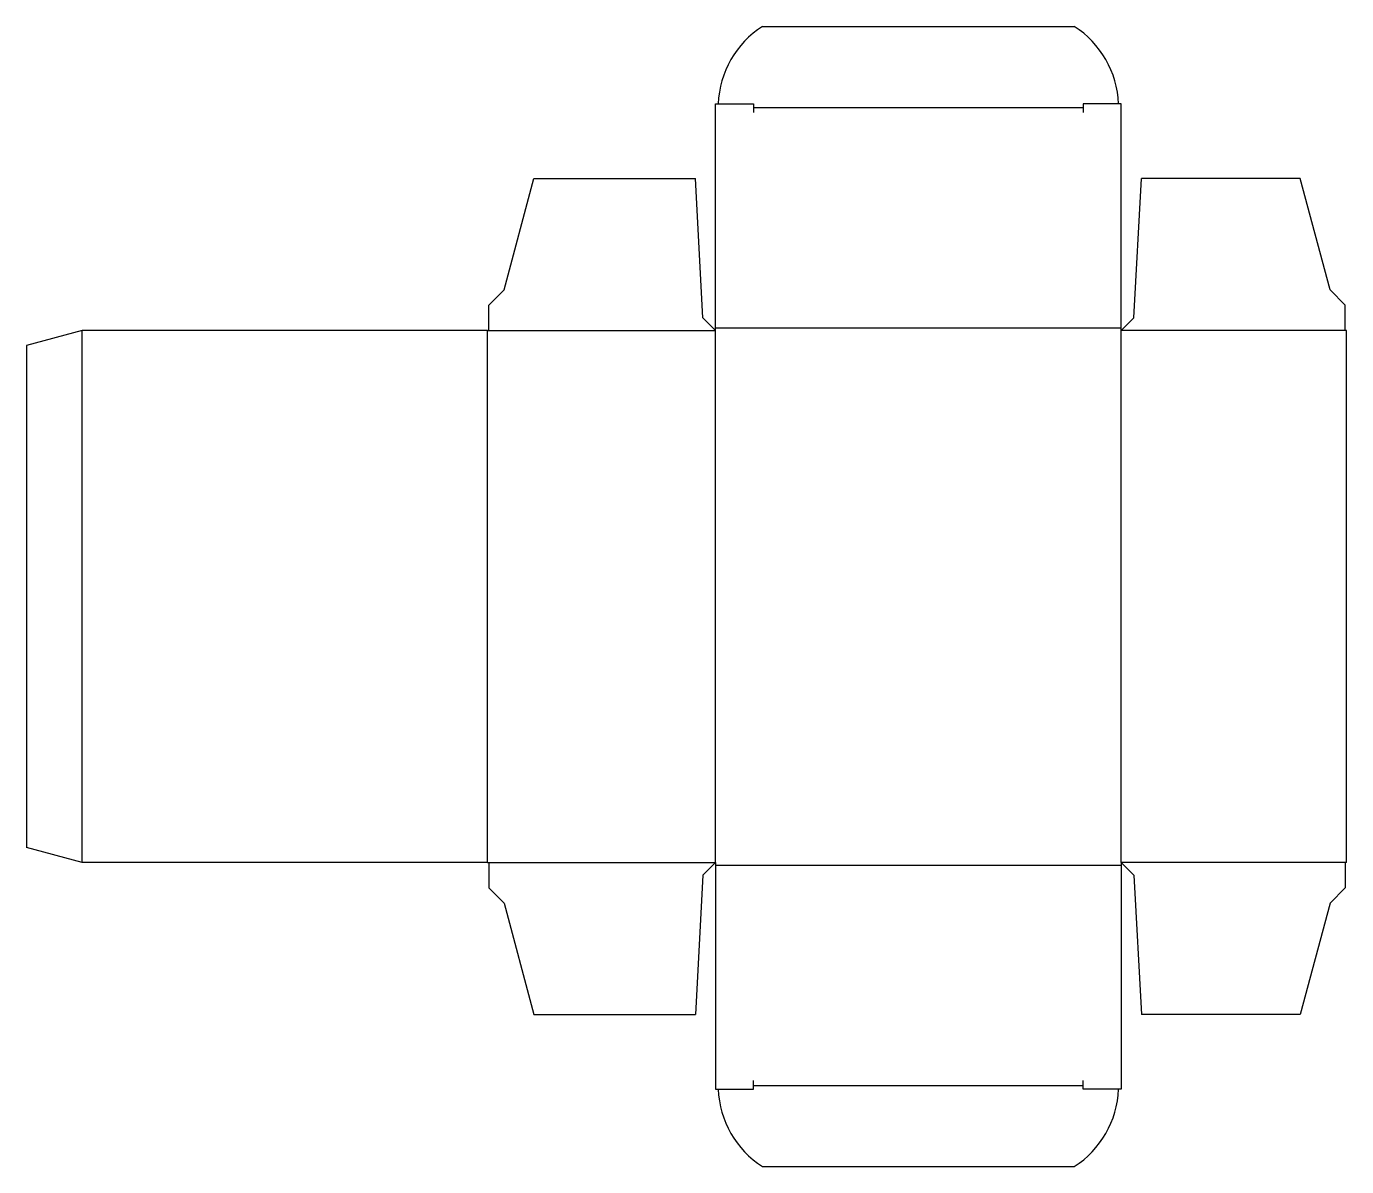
# Model space of a CAD drawing. Extents: x 0 to 260, y 0 to 225.
import ezdxf

# ---------------------------------------------------------------- set-up
doc = ezdxf.new("R2010")
doc.units = 0
doc.layers.add('Design', color=7, linetype='CONTINUOUS')

msp = doc.modelspace()

# ---------------------------------------------------------------- linework, layer by layer
at = {"layer": 'Design', "color": 1, "linetype": 'CONTINUOUS'}
for p, q in [((145.24, 225), (206.76, 225)), ((136, 165.5), (136, 209.75)), ((136, 209.75), (143.5, 209.75)), ((136.5, 209.75), (136.5, 209.75)), ((143.5, 209.75), (143.5, 209.75)), ((143.5, 209.75), (143.5, 208)), ((216, 209.75), (208.5, 209.75)), ((208.5, 209.75), (208.5, 209.75)), ((208.5, 209.75), (208.5, 208)), ((215.5, 209.75), (215.5, 209.75)), ((216, 165.5), (216, 209.75)), ((94.25, 173), (100.14, 195)), ((100.14, 195), (132, 195)), ((133.5, 167.5), (132, 195)), ((218.5, 167.5), (220, 195)), ((251.35, 195), (220, 195)), ((257.25, 173), (251.35, 195)), ((91.25, 170), (94.25, 173)), ((260.25, 170), (257.25, 173)), ((91.25, 165), (91.25, 170)), ((260.25, 165), (260.25, 170)), ((136, 165), (133.5, 167.5)), ((216, 165), (218.5, 167.5)), ((11, 165), (0, 162.05)), ((11, 165), (11, 165)), ((91, 165), (11, 165)), ((91, 165), (91, 165)), ((91, 165), (91, 165)), ((91, 165), (91, 165)), ((91, 165), (91, 165)), ((91, 165), (91, 165)), ((91, 165), (91, 165)), ((91, 165), (91, 165)), ((91, 165), (91, 165)), ((91, 165), (91.25, 165)), ((136, 165), (136, 165.5)), ((136, 165), (136, 165)), ((216, 165), (216, 165.5)), ((216, 165), (216, 165)), ((260.5, 165), (260.25, 165)), ((260.5, 60), (260.5, 165)), ((0, 162.05), (0, 62.95)), ((11, 60), (0, 62.95)), ((0, 62.95), (0, 62.95)), ((11, 60), (11, 60)), ((91, 60), (11, 60)), ((91, 60), (91, 60)), ((91, 60), (91, 60)), ((91, 60), (91, 60)), ((91, 60), (91, 60)), ((91, 60), (91, 60)), ((91, 60), (91, 60)), ((91, 60), (91, 60)), ((91, 60), (91, 60)), ((91, 60), (91.25, 60)), ((91.25, 60), (91.25, 55)), ((136, 60), (133.5, 57.5)), ((136, 60), (136, 59.5)), ((136, 60), (136, 60)), ((216, 60), (216, 59.5)), ((216, 60), (216, 60)), ((216, 60), (218.5, 57.5)), ((260.5, 60), (260.25, 60)), ((260.25, 60), (260.25, 55)), ((133.5, 57.5), (132, 30)), ((136, 59.5), (136, 15.25)), ((216, 59.5), (216, 15.25)), ((218.5, 57.5), (220, 30)), ((91.25, 55), (94.25, 52)), ((260.25, 55), (257.25, 52)), ((94.25, 52), (100.14, 30)), ((257.25, 52), (251.35, 30)), ((100.14, 30), (132, 30)), ((251.35, 30), (220, 30)), ((143.5, 15.25), (143.5, 17)), ((208.5, 15.25), (208.5, 17)), ((136, 15.25), (143.5, 15.25)), ((136.5, 15.25), (136.5, 15.25)), ((143.5, 15.25), (143.5, 15.25)), ((216, 15.25), (208.5, 15.25)), ((208.5, 15.25), (208.5, 15.25)), ((215.5, 15.25), (215.5, 15.25)), ((145.24, 0), (206.76, 0))]:
    msp.add_line(p, q, dxfattribs=at)
at = {"layer": 'Design', "color": 2, "linetype": 'CONTINUOUS'}
for p, q in [((143.5, 209), (208.5, 209)), ((11, 60), (11, 165)), ((91, 60), (91, 165)), ((91.25, 165), (136, 165)), ((136, 165.5), (216, 165.5)), ((136, 60), (136, 165)), ((216, 60), (216, 165)), ((260.25, 165), (216, 165)), ((91.25, 60), (136, 60)), ((260.25, 60), (216, 60)), ((136, 59.5), (216, 59.5)), ((143.5, 16), (208.5, 16))]:
    msp.add_line(p, q, dxfattribs=at)
at = {"layer": 'Design', "color": 1, "linetype": 'CONTINUOUS'}
for centre, start, end in [((155.49, 209), 122.6379, 177.7381), ((196.51, 209), 2.2619, 57.3621), ((155.49, 16), -177.7381, -122.6379), ((196.51, 16), -57.3621, -2.2619)]:
    msp.add_arc(centre, 19, start, end, dxfattribs=at)

doc.saveas('drawing.dxf')
